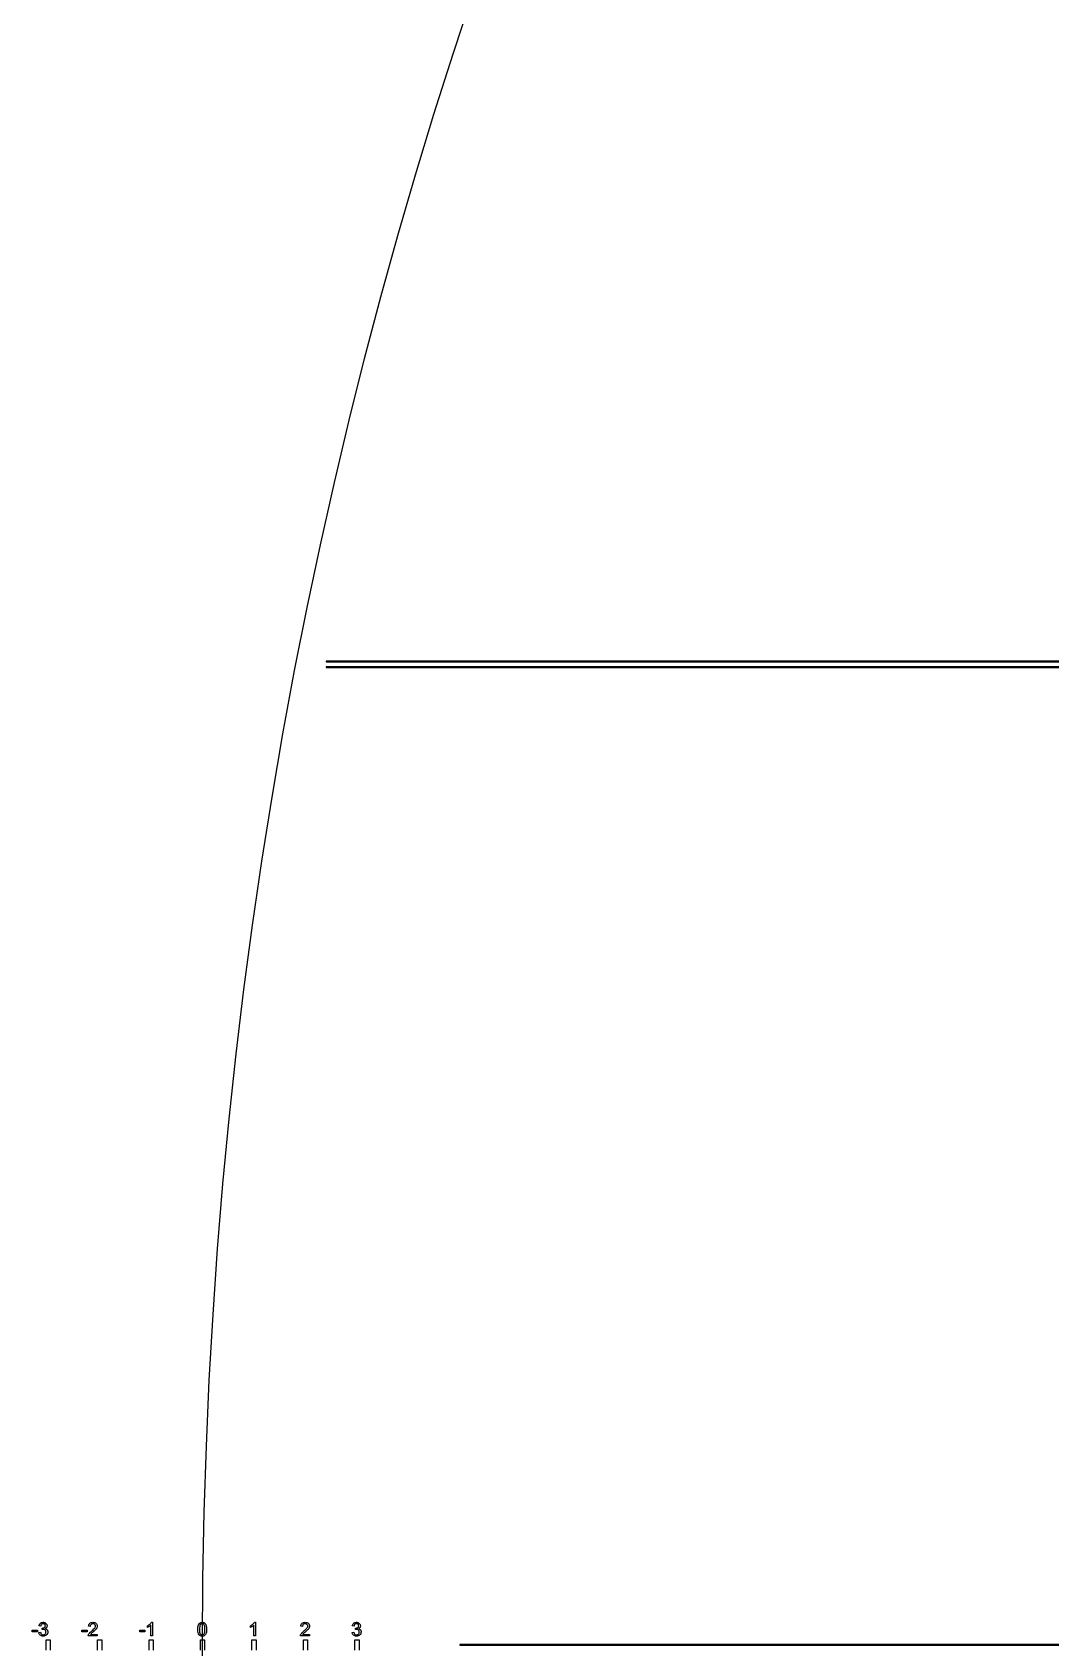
# Model space of a CAD drawing. Extents: x -52 to 52, y -50 to 50.
# Drawn here: x -51.65 to -41.76, y -0.03 to 15.66 of the extents above; entities that cross this region are included whole.
import ezdxf

# ---------------------------------------------------------------- set-up
doc = ezdxf.new("R2010")
doc.units = 0
for name, color, linetype in [('helperLayer', 6, 'CONTINUOUS'), ('largegap', 4, 'CONTINUOUS'), ('smallgap', 3, 'CONTINUOUS')]:
    doc.layers.add(name, color=color, linetype=linetype)

# ---------------------------------------------------------------- blocks, each defined once
blk = doc.blocks.new('WaferAlign')
at = {"layer": 'largegap', "linetype": 'CONTINUOUS'}
for points in [[(0.39587, 47.588436), (0.39587, 47.604781), (0.44581, 47.604781), (0.44581, 47.588436), (0.39587, 47.588436)], [(0.493222, 47.681001), (0.500808, 47.681634), (0.506045, 47.681272), (0.511193, 47.680459), (0.51607, 47.678924), (0.520765, 47.676937), (0.52501, 47.674409), (0.528803, 47.671429), (0.531964, 47.668087), (0.534673, 47.664295), (0.53675, 47.66014), (0.538285, 47.655986), (0.539188, 47.651651), (0.53955, 47.647225), (0.539188, 47.642981), (0.538376, 47.639008), (0.53693, 47.635215), (0.534944, 47.631603), (0.532325, 47.628262), (0.529164, 47.625282), (0.525462, 47.622663), (0.521308, 47.620404), (0.526816, 47.6186), (0.531693, 47.61616), (0.535937, 47.612999), (0.53955, 47.609116), (0.542349, 47.604601), (0.544426, 47.599544), (0.5456, 47.593945), (0.546052, 47.587803), (0.545239, 47.579405), (0.542891, 47.571729), (0.538918, 47.564684), (0.533409, 47.558363), (0.526636, 47.553034), (0.519049, 47.549332), (0.510651, 47.547074), (0.501439, 47.546352), (0.493041, 47.546984), (0.485455, 47.548881), (0.478592, 47.552132), (0.472452, 47.556737), (0.467303, 47.562247), (0.46342, 47.568658), (0.460711, 47.575703), (0.459356, 47.58365), (0.475611, 47.585816), (0.477237, 47.579314), (0.479314, 47.573897), (0.481933, 47.569381), (0.485094, 47.565859), (0.488616, 47.563149), (0.492589, 47.561253), (0.496833, 47.560169), (0.50153, 47.559808), (0.507039, 47.560261), (0.512096, 47.561795), (0.516702, 47.564233), (0.520856, 47.567755), (0.524287, 47.571909), (0.526816, 47.576605), (0.528262, 47.581753), (0.528803, 47.587442), (0.528262, 47.592771), (0.526906, 47.597647), (0.524649, 47.601982), (0.521488, 47.605864), (0.517514, 47.609026), (0.513179, 47.611284), (0.508213, 47.612638), (0.502885, 47.61318), (0.500357, 47.612999), (0.497647, 47.612728), (0.494666, 47.612096), (0.491416, 47.611373), (0.493222, 47.625642), (0.494666, 47.625462), (0.495841, 47.625462), (0.500898, 47.625733), (0.505684, 47.626816), (0.510199, 47.628441), (0.514535, 47.63088), (0.518147, 47.633951), (0.520765, 47.637744), (0.522301, 47.642259), (0.522842, 47.647587), (0.522391, 47.651832), (0.521308, 47.655715), (0.519411, 47.659237), (0.516792, 47.662398), (0.513541, 47.664927), (0.509839, 47.666732), (0.505684, 47.667816), (0.501169, 47.668268), (0.496563, 47.667816), (0.492409, 47.666732), (0.488706, 47.664836), (0.485365, 47.662308), (0.482475, 47.658875), (0.480127, 47.654812), (0.478411, 47.649935), (0.477237, 47.644426), (0.460983, 47.647316), (0.462878, 47.654993), (0.465859, 47.661766), (0.469651, 47.667636), (0.474528, 47.672602), (0.480127, 47.676486), (0.486359, 47.679375), (0.493222, 47.681001)], [(0.878059, 47.588436), (0.878059, 47.604781), (0.927999, 47.604781), (0.927999, 47.588436), (0.878059, 47.588436)], [(0.968457, 47.679105), (0.976405, 47.681001), (0.985435, 47.681634), (0.994465, 47.680911), (0.995, 47.680779), (1.002503, 47.678924), (1.009546, 47.675673), (1.015598, 47.671067), (1.020383, 47.665468), (1.023906, 47.659237), (1.025983, 47.652374), (1.026706, 47.644878), (1.026435, 47.640904), (1.025892, 47.636931), (1.024809, 47.633048), (1.023455, 47.629256), (1.021559, 47.625282), (1.019119, 47.621307), (1.016139, 47.617244), (1.012617, 47.61309), (1.008193, 47.608393), (1.002593, 47.602975), (0.99573, 47.596744), (0.995, 47.59612), (0.987602, 47.589791), (0.980919, 47.584101), (0.975591, 47.579405), (0.971528, 47.575703), (0.968818, 47.573083), (0.966831, 47.570825), (0.965025, 47.568658), (0.9634, 47.566491), (0.961955, 47.564324), (0.995, 47.564324), (1.026887, 47.564324), (1.026887, 47.5487), (0.995, 47.5487), (0.939378, 47.5487), (0.939378, 47.551591), (0.939739, 47.55439), (0.940371, 47.557189), (0.941274, 47.559988), (0.943172, 47.564414), (0.945609, 47.56884), (0.9485, 47.573174), (0.951931, 47.577599), (0.955994, 47.582024), (0.960962, 47.5869), (0.96665, 47.592048), (0.973243, 47.597647), (0.983087, 47.605956), (0.991304, 47.61345), (0.995, 47.617198), (0.997717, 47.619953), (1.002413, 47.625642), (1.005664, 47.6307), (1.008103, 47.635667), (1.009457, 47.640543), (1.009998, 47.645239), (1.009546, 47.649845), (1.008193, 47.65409), (1.006025, 47.657972), (1.003045, 47.661496), (0.999342, 47.664384), (0.995097, 47.666461), (0.995, 47.666487), (0.990312, 47.667726), (0.985073, 47.668178), (0.979475, 47.667726), (0.974507, 47.666372), (0.970082, 47.664203), (0.96629, 47.661133), (0.963129, 47.65725), (0.960962, 47.652735), (0.959607, 47.647497), (0.959156, 47.641627), (0.942448, 47.643343), (0.943894, 47.652103), (0.946512, 47.659779), (0.950305, 47.66628), (0.955362, 47.671789), (0.961413, 47.676034), (0.968457, 47.679105)], [(1.439683, 47.588436), (1.439683, 47.604781), (1.489623, 47.604781), (1.489623, 47.588436), (1.439683, 47.588436)], [(1.551303, 47.677298), (1.553832, 47.681634), (1.564308, 47.681634), (1.564308, 47.5487), (1.548052, 47.5487), (1.548052, 47.652283), (1.544801, 47.649484), (1.541188, 47.646684), (1.537125, 47.643884), (1.532609, 47.641084), (1.527913, 47.638376), (1.523578, 47.636119), (1.519424, 47.634221), (1.515541, 47.632687), (1.515541, 47.6484), (1.522134, 47.651741), (1.528274, 47.655444), (1.534054, 47.659508), (1.539384, 47.663932), (1.544079, 47.668448), (1.548052, 47.672873), (1.551303, 47.677298)], [(2.046099, 47.681619), (2.04628, 47.681634), (2.051428, 47.681362), (2.056214, 47.680549), (2.060729, 47.679195), (2.064973, 47.677298), (2.068767, 47.67486), (2.072288, 47.67206), (2.075449, 47.668719), (2.078248, 47.664927), (2.080686, 47.660681), (2.082855, 47.655986), (2.08475, 47.650838), (2.086467, 47.645239), (2.087731, 47.638918), (2.088633, 47.631603), (2.089176, 47.623295), (2.089447, 47.613993), (2.089085, 47.602885), (2.088183, 47.59286), (2.086738, 47.58401), (2.084661, 47.576334), (2.081951, 47.569561), (2.078609, 47.563601), (2.074727, 47.558454), (2.070301, 47.554209), (2.065244, 47.550777), (2.059555, 47.548339), (2.053233, 47.546894), (2.04628, 47.546442), (2.037159, 47.547255), (2.029122, 47.549875), (2.022168, 47.554119), (2.016207, 47.560169), (2.010428, 47.569652), (2.006364, 47.581843), (2.003925, 47.596564), (2.003112, 47.613993), (2.003384, 47.6251), (2.004287, 47.635124), (2.005732, 47.643976), (2.007899, 47.651741), (2.010608, 47.658424), (2.01386, 47.664384), (2.017742, 47.669532), (2.022257, 47.673866), (2.027315, 47.677208), (2.033004, 47.679646), (2.039326, 47.681092), (2.046099, 47.681619), (2.046099, 47.668178), (2.040771, 47.667545), (2.035985, 47.665739), (2.031831, 47.662759), (2.028218, 47.658696), (2.024516, 47.651289), (2.021896, 47.641447), (2.02027, 47.628984), (2.019819, 47.613993), (2.02027, 47.599002), (2.021717, 47.58681), (2.024064, 47.577328), (2.027405, 47.570554), (2.031379, 47.565768), (2.035895, 47.562427), (2.040861, 47.56044), (2.04628, 47.559808), (2.051608, 47.56044), (2.056575, 47.562517), (2.061, 47.565859), (2.065064, 47.570645), (2.068405, 47.577417), (2.070753, 47.5869), (2.072199, 47.599093), (2.07274, 47.613993), (2.072199, 47.628893), (2.070753, 47.641176), (2.068405, 47.650658), (2.065064, 47.657431), (2.061, 47.662126), (2.056484, 47.665468), (2.051517, 47.667455), (2.046099, 47.668178), (2.046099, 47.681619), (2.046099, 47.681619)], [(2.55137, 47.677298), (2.553899, 47.681634), (2.564375, 47.681634), (2.564375, 47.5487), (2.54812, 47.5487), (2.54812, 47.652283), (2.544869, 47.649484), (2.541256, 47.646684), (2.537192, 47.643884), (2.532677, 47.641084), (2.527981, 47.638376), (2.523647, 47.636119), (2.519492, 47.634221), (2.515609, 47.632687), (2.515609, 47.6484), (2.522201, 47.651741), (2.528343, 47.655444), (2.534121, 47.659508), (2.539449, 47.663932), (2.544146, 47.668448), (2.54812, 47.672873), (2.55137, 47.677298)], [(3.030183, 47.679105), (3.038129, 47.681001), (3.04716, 47.681634), (3.056191, 47.680911), (3.064228, 47.678924), (3.071272, 47.675673), (3.077322, 47.671067), (3.082109, 47.665468), (3.08563, 47.659237), (3.087707, 47.652374), (3.088431, 47.644878), (3.088159, 47.640904), (3.087618, 47.636931), (3.086535, 47.633048), (3.085179, 47.629256), (3.083283, 47.625282), (3.080845, 47.621307), (3.077865, 47.617244), (3.074343, 47.61309), (3.069917, 47.608393), (3.064319, 47.602975), (3.057455, 47.596744), (3.049327, 47.589791), (3.042645, 47.584101), (3.037317, 47.579405), (3.033253, 47.575703), (3.030543, 47.573083), (3.028556, 47.570825), (3.026751, 47.568658), (3.025125, 47.566491), (3.02368, 47.564324), (3.088611, 47.564324), (3.088611, 47.5487), (3.005, 47.5487), (3.001103, 47.5487), (3.001103, 47.551591), (3.001464, 47.55439), (3.002097, 47.557189), (3.003, 47.559988), (3.004896, 47.564414), (3.005, 47.564603), (3.007335, 47.56884), (3.010224, 47.573174), (3.013656, 47.577599), (3.01772, 47.582024), (3.022686, 47.5869), (3.028376, 47.592048), (3.034969, 47.597647), (3.044811, 47.605956), (3.053031, 47.61345), (3.059442, 47.619953), (3.064137, 47.625642), (3.067388, 47.6307), (3.069828, 47.635667), (3.071182, 47.640543), (3.071724, 47.645239), (3.071272, 47.649845), (3.069917, 47.65409), (3.067751, 47.657972), (3.06477, 47.661496), (3.061068, 47.664384), (3.056823, 47.666461), (3.052037, 47.667726), (3.046799, 47.668178), (3.0412, 47.667726), (3.036233, 47.666372), (3.031808, 47.664203), (3.028014, 47.661133), (3.024855, 47.65725), (3.022686, 47.652735), (3.021332, 47.647497), (3.02088, 47.641627), (3.005, 47.643258), (3.004174, 47.643343), (3.005, 47.648354), (3.005618, 47.652103), (3.008238, 47.659779), (3.01203, 47.66628), (3.017087, 47.671789), (3.023138, 47.676034), (3.030183, 47.679105)], [(3.53717, 47.681001), (3.544756, 47.681634), (3.549993, 47.681272), (3.555141, 47.680459), (3.560017, 47.678924), (3.564713, 47.676937), (3.568959, 47.674409), (3.57275, 47.671429), (3.575912, 47.668087), (3.578621, 47.664295), (3.580698, 47.66014), (3.582233, 47.655986), (3.583136, 47.651651), (3.583497, 47.647225), (3.583136, 47.642981), (3.582324, 47.639008), (3.580878, 47.635215), (3.578892, 47.631603), (3.576273, 47.628262), (3.573112, 47.625282), (3.56941, 47.622663), (3.565256, 47.620404), (3.570764, 47.6186), (3.575641, 47.61616), (3.579885, 47.612999), (3.583497, 47.609116), (3.586297, 47.604601), (3.588375, 47.599544), (3.589548, 47.593945), (3.59, 47.587803), (3.589187, 47.579405), (3.586839, 47.571729), (3.582865, 47.564684), (3.577356, 47.558363), (3.570584, 47.553034), (3.562998, 47.549332), (3.554599, 47.547074), (3.545388, 47.546352), (3.536989, 47.546984), (3.53, 47.548732), (3.529403, 47.548881), (3.522539, 47.552132), (3.516399, 47.556737), (3.511252, 47.562247), (3.507368, 47.568658), (3.504659, 47.575703), (3.503304, 47.58365), (3.51956, 47.585816), (3.521186, 47.579314), (3.523263, 47.573897), (3.525881, 47.569381), (3.529042, 47.565859), (3.532564, 47.563149), (3.536537, 47.561253), (3.540783, 47.560169), (3.545479, 47.559808), (3.550987, 47.560261), (3.556044, 47.561795), (3.560649, 47.564233), (3.564805, 47.567755), (3.568236, 47.571909), (3.570764, 47.576605), (3.57221, 47.581753), (3.57275, 47.587442), (3.57221, 47.592771), (3.570855, 47.597647), (3.568597, 47.601982), (3.565436, 47.605864), (3.561463, 47.609026), (3.557128, 47.611284), (3.552161, 47.612638), (3.546833, 47.61318), (3.544304, 47.612999), (3.541595, 47.612728), (3.538615, 47.612096), (3.535364, 47.611373), (3.53717, 47.625642), (3.537892, 47.625552), (3.538615, 47.625462), (3.539788, 47.625462), (3.544846, 47.625733), (3.549632, 47.626816), (3.554148, 47.628441), (3.558482, 47.63088), (3.562095, 47.633951), (3.564713, 47.637744), (3.566249, 47.642259), (3.566791, 47.647587), (3.566339, 47.651832), (3.565256, 47.655715), (3.563359, 47.659237), (3.56074, 47.662398), (3.557489, 47.664927), (3.553786, 47.666732), (3.549632, 47.667816), (3.545116, 47.668268), (3.54051, 47.667816), (3.536357, 47.666732), (3.532654, 47.664836), (3.529314, 47.662308), (3.526423, 47.658875), (3.524075, 47.654812), (3.52236, 47.649935), (3.521186, 47.644426), (3.50493, 47.647316), (3.506826, 47.654993), (3.509806, 47.661766), (3.5136, 47.667636), (3.518476, 47.672602), (3.524075, 47.676486), (3.530306, 47.679375), (3.53717, 47.681001)]]:
    blk.add_lwpolyline(points, close=True, dxfattribs=at)
for points in [[(3.53, 47.41), (3.53, 47.51), (3.57, 47.51), (3.57, 47.41)], [(0.53, 47.41), (0.53, 47.51), (0.57, 47.51), (0.57, 47.41)], [(1.03, 47.41), (1.03, 47.51), (1.07, 47.51), (1.07, 47.41)], [(1.53, 47.41), (1.53, 47.51), (1.57, 47.51), (1.57, 47.41)], [(2.03, 47.41), (2.03, 47.51), (2.07, 47.51), (2.07, 47.41)], [(2.53, 47.41), (2.53, 47.51), (2.57, 47.51), (2.57, 47.41)], [(3.03, 47.41), (3.03, 47.51), (3.07, 47.51), (3.07, 47.41)]]:
    blk.add_lwpolyline(points, dxfattribs=at)

msp = doc.modelspace()

# ---------------------------------------------------------------- linework, layer by layer
at = {"layer": 'helperLayer', "linetype": 'CONTINUOUS'}
msp.add_circle((0, 0), 50, dxfattribs=at)
at = {"layer": 'smallgap', "linetype": 'CONTINUOUS'}
for points in [[(-48.8, 9.55), (49, 9.55), (49, 9.555), (-48.8, 9.555), (-48.8, 9.55)], [(-48.8, 9.495), (49, 9.495), (49, 9.5), (-48.8, 9.5), (-48.8, 9.495)], [(-47.5, 0), (41.5, 0), (41.5, 0.005), (-47.5, 0.005), (-47.5, 0)]]:
    msp.add_lwpolyline(points, close=True, dxfattribs=at)

# ---------------------------------------------------------------- block references
msp.add_blockref('WaferAlign', (-52.05, -47.46))

doc.saveas('drawing.dxf')
